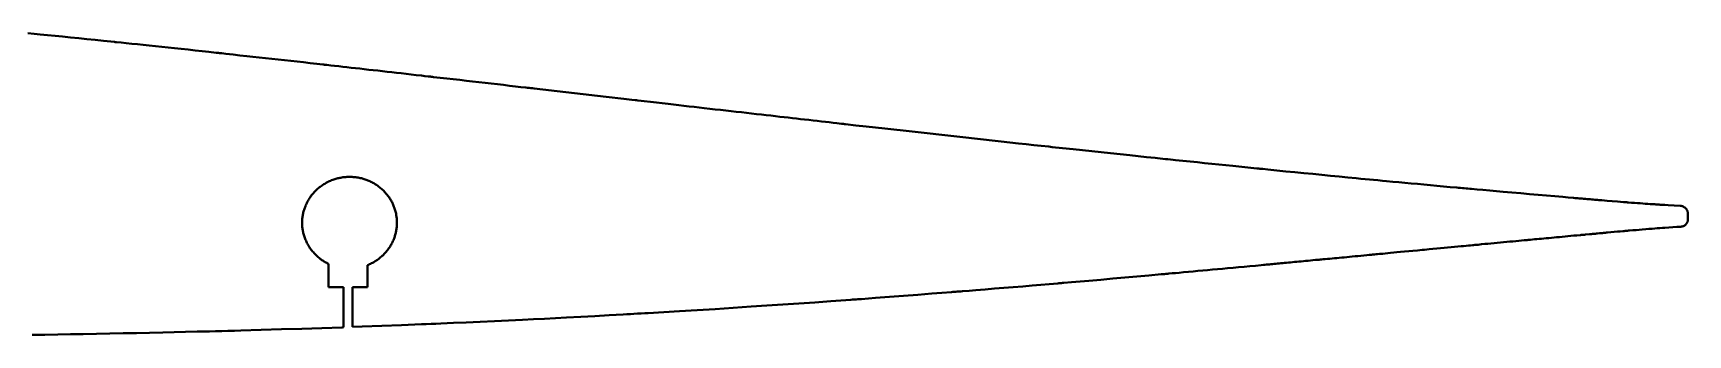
# Model space of a CAD drawing. Header units: millimetres. Extents: x -3 to 433, y 144 to 189.
# Drawn here: x 214.9 to 433.5, y 144 to 183.8 of the extents above; entities that cross this region are included whole.
import ezdxf

# ---------------------------------------------------------------- set-up
doc = ezdxf.new("R2010")
doc.units = ezdxf.units.MM
doc.layers.add('Geometries', color=7, linetype='Continuous')

msp = doc.modelspace()

# ---------------------------------------------------------------- linework, layer by layer
at = {"layer": 'Geometries', "linetype": 'Continuous', "lineweight": 40}
for p, q in [((214.15, 183.81), (214.97, 183.73)), ((214.97, 183.73), (215.79, 183.65)), ((215.79, 183.65), (216.76, 183.55)), ((216.76, 183.55), (217.75, 183.46)), ((217.75, 183.46), (218.74, 183.36)), ((218.74, 183.36), (219.81, 183.25)), ((219.81, 183.25), (220.89, 183.14)), ((220.89, 183.14), (221.97, 183.03)), ((221.97, 183.03), (223.06, 182.92)), ((223.06, 182.92), (224.15, 182.8)), ((224.15, 182.8), (225.12, 182.7)), ((225.12, 182.7), (225.55, 182.66)), ((225.55, 182.66), (225.62, 182.65)), ((225.62, 182.65), (225.69, 182.64)), ((225.69, 182.64), (225.75, 182.64)), ((225.75, 182.64), (225.82, 182.63)), ((225.82, 182.63), (225.88, 182.62)), ((225.88, 182.62), (226.5, 182.56)), ((226.5, 182.56), (227.13, 182.49)), ((227.13, 182.49), (227.88, 182.42)), ((227.88, 182.42), (228.63, 182.34)), ((228.63, 182.34), (229.39, 182.26)), ((229.39, 182.26), (230.2, 182.17)), ((230.2, 182.17), (231.03, 182.09)), ((231.03, 182.09), (231.86, 182)), ((231.86, 182), (232.69, 181.91)), ((232.69, 181.91), (233.53, 181.82)), ((233.53, 181.82), (234.43, 181.72)), ((234.43, 181.72), (235.34, 181.63)), ((235.34, 181.63), (236.25, 181.53)), ((236.25, 181.53), (237.17, 181.43)), ((237.17, 181.43), (238.09, 181.33)), ((238.09, 181.33), (239.03, 181.23)), ((239.03, 181.23), (239.14, 181.22)), ((239.14, 181.22), (239.25, 181.2)), ((239.25, 181.2), (239.36, 181.19)), ((239.36, 181.19), (239.47, 181.18)), ((239.47, 181.18), (239.58, 181.17)), ((239.58, 181.17), (239.68, 181.16)), ((239.68, 181.16), (239.78, 181.15)), ((239.78, 181.15), (240.32, 181.09)), ((240.32, 181.09), (240.81, 181.03)), ((240.81, 181.03), (241.3, 180.98)), ((241.3, 180.98), (242.18, 180.88)), ((242.18, 180.88), (243.07, 180.79)), ((243.07, 180.79), (243.89, 180.7)), ((243.89, 180.7), (244.71, 180.61)), ((244.71, 180.61), (245.54, 180.52)), ((245.54, 180.52), (246.37, 180.42)), ((246.37, 180.42), (247.21, 180.33)), ((247.21, 180.33), (248.05, 180.24)), ((248.05, 180.24), (248.89, 180.15)), ((248.89, 180.15), (249.73, 180.05)), ((249.73, 180.05), (250.58, 179.96)), ((250.58, 179.96), (251.45, 179.86)), ((251.45, 179.86), (252.33, 179.76)), ((252.33, 179.76), (253.11, 179.68)), ((253.11, 179.68), (253.2, 179.67)), ((253.2, 179.67), (253.28, 179.66)), ((253.28, 179.66), (253.36, 179.65)), ((253.36, 179.65), (253.43, 179.64)), ((253.43, 179.64), (253.51, 179.63)), ((253.51, 179.63), (253.58, 179.62)), ((253.58, 179.62), (253.65, 179.62)), ((253.65, 179.62), (254.17, 179.56)), ((254.17, 179.56), (254.69, 179.5)), ((254.69, 179.5), (255.23, 179.44)), ((255.23, 179.44), (255.76, 179.38)), ((255.76, 179.38), (256.32, 179.32)), ((256.32, 179.32), (256.88, 179.25)), ((256.88, 179.25), (257.45, 179.19)), ((257.45, 179.19), (258.02, 179.13)), ((258.02, 179.13), (258.6, 179.06)), ((258.6, 179.06), (259.19, 178.99)), ((259.19, 178.99), (259.79, 178.93)), ((259.79, 178.93), (260.39, 178.86)), ((260.39, 178.86), (261, 178.79)), ((261, 178.79), (261.61, 178.72)), ((261.61, 178.72), (262.23, 178.65)), ((262.23, 178.65), (262.86, 178.58)), ((262.86, 178.58), (263.5, 178.51)), ((263.5, 178.51), (264.14, 178.43)), ((264.14, 178.43), (264.8, 178.36)), ((264.8, 178.36), (265.48, 178.28)), ((265.48, 178.28), (266.16, 178.2)), ((266.16, 178.2), (266.61, 178.15)), ((266.61, 178.15), (267.06, 178.1)), ((267.06, 178.1), (267.16, 178.09)), ((267.16, 178.09), (267.26, 178.08)), ((267.26, 178.08), (267.35, 178.07)), ((267.35, 178.07), (267.45, 178.06)), ((267.45, 178.06), (267.55, 178.05)), ((267.55, 178.05), (267.64, 178.03)), ((267.64, 178.03), (267.74, 178.02)), ((267.74, 178.02), (268.62, 177.92)), ((268.62, 177.92), (269.5, 177.82)), ((269.5, 177.82), (270.37, 177.72)), ((270.37, 177.72), (271.23, 177.63)), ((271.23, 177.63), (272.09, 177.53)), ((272.09, 177.53), (272.92, 177.43)), ((272.92, 177.43), (273.75, 177.34)), ((273.75, 177.34), (274.57, 177.24)), ((274.57, 177.24), (275.39, 177.15)), ((275.39, 177.15), (276.2, 177.06)), ((276.2, 177.06), (277, 176.97)), ((277, 176.97), (277.8, 176.87)), ((277.8, 176.87), (278.59, 176.78)), ((278.59, 176.78), (279.28, 176.7)), ((279.28, 176.7), (279.96, 176.63)), ((279.96, 176.63), (280.18, 176.6)), ((280.18, 176.6), (280.39, 176.58)), ((280.39, 176.58), (280.61, 176.55)), ((280.61, 176.55), (280.82, 176.53)), ((280.82, 176.53), (281.05, 176.5)), ((281.05, 176.5), (290.56, 175.41)), ((290.56, 175.41), (292.91, 175.14)), ((292.91, 175.14), (293.94, 175.02)), ((293.94, 175.02), (294.39, 174.97)), ((294.39, 174.97), (294.58, 174.95)), ((294.58, 174.95), (294.74, 174.93)), ((294.74, 174.93), (294.8, 174.92)), ((294.8, 174.92), (295.6, 174.83)), ((295.6, 174.83), (296.4, 174.74)), ((296.4, 174.74), (297.2, 174.64)), ((297.2, 174.64), (297.98, 174.55)), ((297.98, 174.55), (298.76, 174.47)), ((298.76, 174.47), (299.46, 174.39)), ((299.46, 174.39), (300.15, 174.31)), ((300.15, 174.31), (300.84, 174.23)), ((300.84, 174.23), (301.52, 174.15)), ((301.52, 174.15), (302.2, 174.07)), ((302.2, 174.07), (302.87, 173.99)), ((302.87, 173.99), (303.53, 173.92)), ((303.53, 173.92), (304.26, 173.84)), ((304.26, 173.84), (304.97, 173.75)), ((304.97, 173.75), (305.68, 173.67)), ((305.68, 173.67), (306.38, 173.59)), ((306.38, 173.59), (307.07, 173.51)), ((307.07, 173.51), (307.76, 173.44)), ((307.76, 173.44), (308.44, 173.36)), ((308.44, 173.36), (309.11, 173.28)), ((309.11, 173.28), (309.77, 173.21)), ((309.77, 173.21), (310.43, 173.13)), ((310.43, 173.13), (311.07, 173.06)), ((311.07, 173.06), (311.7, 172.99)), ((311.7, 172.99), (312.32, 172.92)), ((312.32, 172.92), (312.94, 172.85)), ((312.94, 172.85), (313.5, 172.78)), ((313.5, 172.78), (314.06, 172.72)), ((314.06, 172.72), (314.61, 172.66)), ((314.61, 172.66), (315.16, 172.59)), ((315.16, 172.59), (315.69, 172.53)), ((315.69, 172.53), (316.23, 172.47)), ((316.23, 172.47), (316.75, 172.41)), ((316.75, 172.41), (317.33, 172.35)), ((317.33, 172.35), (317.89, 172.28)), ((317.89, 172.28), (318.45, 172.22)), ((318.45, 172.22), (319, 172.16)), ((319, 172.16), (319.54, 172.1)), ((319.54, 172.1), (320.04, 172.04)), ((320.04, 172.04), (320.54, 171.98)), ((320.54, 171.98), (321.03, 171.93)), ((321.03, 171.93), (321.34, 171.89)), ((321.34, 171.89), (321.66, 171.86)), ((321.66, 171.86), (321.93, 171.83)), ((321.93, 171.83), (322.05, 171.81)), ((322.05, 171.81), (322.14, 171.8)), ((322.14, 171.8), (322.18, 171.8)), ((322.18, 171.8), (323.55, 171.64)), ((323.55, 171.64), (324.91, 171.49)), ((324.91, 171.49), (326.14, 171.35)), ((326.14, 171.35), (327.37, 171.22)), ((327.37, 171.22), (328.59, 171.08)), ((328.59, 171.08), (329.8, 170.94)), ((329.8, 170.94), (331.01, 170.81)), ((331.01, 170.81), (332.18, 170.68)), ((332.18, 170.68), (333.36, 170.55)), ((333.36, 170.55), (334.53, 170.42)), ((334.53, 170.42), (335.69, 170.29)), ((335.69, 170.29), (336.88, 170.16)), ((336.88, 170.16), (338.06, 170.03)), ((338.06, 170.03), (339.24, 169.9)), ((339.24, 169.9), (340.42, 169.77)), ((340.42, 169.77), (341.58, 169.64)), ((341.58, 169.64), (342.74, 169.51)), ((342.74, 169.51), (343.9, 169.39)), ((343.9, 169.39), (345.05, 169.26)), ((345.05, 169.26), (346.05, 169.15)), ((346.05, 169.15), (347.05, 169.04)), ((347.05, 169.04), (348.05, 168.94)), ((348.05, 168.94), (349.04, 168.83)), ((349.04, 168.83), (349.48, 168.78)), ((349.48, 168.78), (349.94, 168.73)), ((349.94, 168.73), (350.4, 168.68)), ((350.4, 168.68), (350.86, 168.63)), ((350.86, 168.63), (351.32, 168.58)), ((351.32, 168.58), (351.78, 168.53)), ((351.78, 168.53), (352.25, 168.48)), ((352.25, 168.48), (353.48, 168.35)), ((353.48, 168.35), (354.72, 168.22)), ((354.72, 168.22), (355.96, 168.09)), ((355.96, 168.09), (357.21, 167.95)), ((357.21, 167.95), (358.47, 167.82)), ((358.47, 167.82), (359.73, 167.69)), ((359.73, 167.69), (360.85, 167.57)), ((360.85, 167.57), (361.97, 167.45)), ((361.97, 167.45), (363.09, 167.34)), ((363.09, 167.34), (363.42, 167.3)), ((363.42, 167.3), (363.77, 167.27)), ((363.77, 167.27), (364.11, 167.23)), ((364.11, 167.23), (364.45, 167.19)), ((364.45, 167.19), (364.78, 167.16)), ((364.78, 167.16), (365.12, 167.12)), ((365.12, 167.12), (365.46, 167.09)), ((365.46, 167.09), (365.8, 167.05)), ((365.8, 167.05), (366.76, 166.95)), ((366.76, 166.95), (367.73, 166.85)), ((367.73, 166.85), (368.68, 166.76)), ((368.68, 166.76), (369.63, 166.66)), ((369.63, 166.66), (370.57, 166.56)), ((370.57, 166.56), (371.5, 166.47)), ((371.5, 166.47), (372.43, 166.37)), ((372.43, 166.37), (373.35, 166.28)), ((373.35, 166.28), (374.15, 166.2)), ((374.15, 166.2), (374.95, 166.11)), ((374.95, 166.11), (375.74, 166.03)), ((375.74, 166.03), (376.53, 165.95)), ((376.53, 165.95), (376.66, 165.94)), ((376.66, 165.94), (376.79, 165.93)), ((376.79, 165.93), (376.92, 165.92)), ((376.92, 165.92), (377.04, 165.9)), ((377.04, 165.9), (377.17, 165.89)), ((377.17, 165.89), (377.31, 165.88)), ((377.31, 165.88), (377.97, 165.81)), ((377.97, 165.81), (379.15, 165.69)), ((379.15, 165.69), (380.35, 165.57)), ((380.35, 165.57), (381.55, 165.45)), ((381.55, 165.45), (382.75, 165.33)), ((382.75, 165.33), (383.93, 165.22)), ((383.93, 165.22), (385.11, 165.1)), ((385.11, 165.1), (386.26, 164.99)), ((386.26, 164.99), (387.4, 164.88)), ((387.4, 164.88), (388.54, 164.77)), ((388.54, 164.77), (389.67, 164.66)), ((389.67, 164.66), (390.25, 164.6)), ((390.25, 164.6), (390.83, 164.55)), ((390.83, 164.55), (391.4, 164.49)), ((391.4, 164.49), (391.96, 164.44)), ((391.96, 164.44), (392.53, 164.39)), ((392.53, 164.39), (393.11, 164.33)), ((393.11, 164.33), (393.68, 164.28)), ((393.68, 164.28), (394.48, 164.2)), ((394.48, 164.2), (395.28, 164.13)), ((395.28, 164.13), (396.09, 164.05)), ((396.09, 164.05), (396.91, 163.97)), ((396.91, 163.97), (397.75, 163.9)), ((397.75, 163.9), (398.6, 163.82)), ((398.6, 163.82), (399.46, 163.74)), ((399.46, 163.74), (400.32, 163.66)), ((400.32, 163.66), (401.19, 163.58)), ((401.19, 163.58), (402.06, 163.5)), ((402.06, 163.5), (402.94, 163.42)), ((402.94, 163.42), (403.19, 163.4)), ((403.19, 163.4), (403.43, 163.38)), ((403.43, 163.38), (403.68, 163.36)), ((403.68, 163.36), (403.92, 163.33)), ((403.92, 163.33), (404.17, 163.31)), ((404.17, 163.31), (404.41, 163.29)), ((404.41, 163.29), (404.66, 163.27)), ((404.66, 163.27), (404.9, 163.25)), ((404.9, 163.25), (405.66, 163.18)), ((405.66, 163.18), (406.4, 163.11)), ((406.4, 163.11), (407.29, 163.03)), ((407.29, 163.03), (408.18, 162.95)), ((408.18, 162.95), (409.06, 162.87)), ((409.06, 162.87), (410.23, 162.77)), ((410.23, 162.77), (411.4, 162.67)), ((411.4, 162.67), (412.56, 162.57)), ((412.56, 162.57), (413.71, 162.47)), ((413.71, 162.47), (414.8, 162.37)), ((414.8, 162.37), (415.89, 162.28)), ((415.89, 162.28), (416.96, 162.19)), ((416.96, 162.19), (417.67, 162.12)), ((417.67, 162.12), (418.37, 162.06)), ((418.37, 162.06), (418.57, 162.05)), ((418.57, 162.05), (418.63, 162.04)), ((418.63, 162.04), (418.67, 162.04)), ((418.67, 162.04), (418.71, 162.04)), ((418.71, 162.04), (418.75, 162.03)), ((418.75, 162.03), (418.93, 162.02)), ((418.93, 162.02), (419.1, 162)), ((419.1, 162), (419.3, 161.99)), ((419.3, 161.99), (419.5, 161.97)), ((419.5, 161.97), (419.69, 161.95)), ((419.69, 161.95), (419.93, 161.93)), ((419.93, 161.93), (420.15, 161.91)), ((420.15, 161.91), (420.37, 161.89)), ((420.37, 161.89), (420.58, 161.88)), ((420.58, 161.88), (420.79, 161.86)), ((420.79, 161.86), (420.98, 161.84)), ((420.98, 161.84), (421.18, 161.83)), ((421.18, 161.83), (421.36, 161.81)), ((421.36, 161.81), (421.55, 161.8)), ((421.55, 161.8), (421.72, 161.78)), ((421.72, 161.78), (421.83, 161.77)), ((421.83, 161.77), (421.94, 161.76)), ((421.94, 161.76), (421.97, 161.76)), ((421.97, 161.76), (421.99, 161.76)), ((421.99, 161.76), (422.02, 161.76)), ((422.02, 161.76), (422.05, 161.75)), ((422.05, 161.75), (422.08, 161.75)), ((422.08, 161.75), (422.11, 161.75)), ((422.11, 161.75), (422.81, 161.69)), ((422.81, 161.69), (423.49, 161.64)), ((423.49, 161.64), (424.17, 161.58)), ((424.17, 161.58), (424.58, 161.55)), ((424.58, 161.55), (424.98, 161.52)), ((424.98, 161.52), (425.07, 161.51)), ((425.07, 161.51), (425.16, 161.5)), ((425.16, 161.5), (425.25, 161.5)), ((425.25, 161.5), (425.34, 161.49)), ((425.34, 161.49), (425.43, 161.48)), ((425.43, 161.48), (425.52, 161.47)), ((425.52, 161.47), (425.62, 161.47)), ((425.62, 161.47), (426.03, 161.43)), ((426.03, 161.43), (426.43, 161.4)), ((426.43, 161.4), (426.83, 161.37)), ((426.83, 161.37), (427.17, 161.35)), ((427.17, 161.35), (427.51, 161.32)), ((427.51, 161.32), (427.85, 161.3)), ((427.85, 161.3), (428.18, 161.28)), ((428.18, 161.28), (428.5, 161.25)), ((428.5, 161.25), (428.82, 161.23)), ((428.82, 161.23), (428.95, 161.22)), ((428.95, 161.22), (429.09, 161.22)), ((429.09, 161.22), (429.24, 161.21)), ((429.24, 161.21), (429.38, 161.2)), ((429.38, 161.2), (429.53, 161.19)), ((429.53, 161.19), (429.67, 161.18)), ((429.67, 161.18), (429.82, 161.17)), ((429.82, 161.17), (429.96, 161.16)), ((429.96, 161.16), (430.42, 161.13)), ((430.42, 161.13), (430.87, 161.11)), ((430.87, 161.11), (431.67, 161.06)), ((431.67, 161.06), (432.46, 161.02)), ((432.46, 161.02), (432.46, 161.02)), ((432.46, 161.02), (432.54, 161.02)), ((432.54, 161.02), (432.62, 161)), ((432.62, 161), (432.7, 160.99)), ((432.7, 160.99), (432.77, 160.96)), ((432.77, 160.96), (432.84, 160.93)), ((432.84, 160.93), (432.92, 160.9)), ((432.92, 160.9), (432.98, 160.86)), ((432.98, 160.86), (433.05, 160.82)), ((433.05, 160.82), (433.11, 160.77)), ((433.11, 160.77), (433.17, 160.71)), ((433.17, 160.71), (433.22, 160.66)), ((433.22, 160.66), (433.27, 160.6)), ((433.27, 160.6), (433.32, 160.53)), ((433.32, 160.53), (433.36, 160.46)), ((433.36, 160.46), (433.39, 160.39)), ((433.39, 160.39), (433.42, 160.32)), ((433.42, 160.32), (433.44, 160.24)), ((433.44, 160.24), (433.46, 160.17)), ((433.46, 160.17), (433.47, 160.09)), ((433.47, 160.09), (433.48, 160.01)), ((433.48, 160.01), (433.48, 159.62)), ((433.48, 159.62), (433.48, 159.23)), ((422.09, 157.42), (421.81, 157.39)), ((422.21, 157.43), (422.09, 157.42)), ((422.33, 157.44), (422.21, 157.43)), ((422.46, 157.45), (422.33, 157.44)), ((422.58, 157.47), (422.46, 157.45)), ((422.71, 157.48), (422.58, 157.47)), ((422.84, 157.49), (422.71, 157.48)), ((423.29, 157.53), (422.84, 157.49)), ((423.73, 157.57), (423.29, 157.53)), ((424.17, 157.61), (423.73, 157.57)), ((424.53, 157.64), (424.17, 157.61)), ((424.89, 157.67), (424.53, 157.64)), ((425.04, 157.69), (424.89, 157.67)), ((425.19, 157.7), (425.04, 157.69)), ((425.34, 157.71), (425.19, 157.7)), ((425.48, 157.73), (425.34, 157.71)), ((425.63, 157.74), (425.48, 157.73)), ((425.78, 157.75), (425.63, 157.74)), ((426.21, 157.79), (425.78, 157.75)), ((426.63, 157.82), (426.21, 157.79)), ((427.06, 157.86), (426.63, 157.82)), ((427.43, 157.89), (427.06, 157.86)), ((427.91, 157.93), (427.43, 157.89)), ((428.34, 157.97), (427.91, 157.93)), ((428.76, 158), (428.34, 157.97)), ((429.09, 158.02), (428.76, 158)), ((429.43, 158.05), (429.09, 158.02)), ((429.77, 158.08), (429.43, 158.05)), ((430.11, 158.1), (429.77, 158.08)), ((430.45, 158.13), (430.11, 158.1)), ((430.98, 158.16), (430.45, 158.13)), ((431.51, 158.2), (430.98, 158.16)), ((432.03, 158.23), (431.51, 158.2)), ((432.54, 158.26), (432.03, 158.23)), ((432.62, 158.27), (432.54, 158.26)), ((432.54, 158.26), (432.54, 158.26)), ((432.69, 158.28), (432.62, 158.27)), ((432.76, 158.3), (432.69, 158.28)), ((432.83, 158.32), (432.76, 158.3)), ((432.9, 158.35), (432.83, 158.32)), ((432.97, 158.38), (432.9, 158.35)), ((433.03, 158.42), (432.97, 158.38)), ((433.1, 158.46), (433.03, 158.42)), ((433.15, 158.51), (433.1, 158.46)), ((433.21, 158.56), (433.15, 158.51)), ((433.26, 158.62), (433.21, 158.56)), ((433.3, 158.67), (433.26, 158.62)), ((433.34, 158.74), (433.3, 158.67)), ((433.38, 158.8), (433.34, 158.74)), ((433.41, 158.87), (433.38, 158.8)), ((433.43, 158.94), (433.41, 158.87)), ((433.45, 159.01), (433.43, 158.94)), ((433.47, 159.08), (433.45, 159.01)), ((433.48, 159.16), (433.47, 159.08)), ((433.48, 159.23), (433.48, 159.16)), ((398.98, 155.25), (398.67, 155.22)), ((399.29, 155.28), (398.98, 155.25)), ((399.8, 155.33), (399.29, 155.28)), ((400.29, 155.38), (399.8, 155.33)), ((400.78, 155.42), (400.29, 155.38)), ((401.26, 155.47), (400.78, 155.42)), ((401.74, 155.51), (401.26, 155.47)), ((402.19, 155.56), (401.74, 155.51)), ((402.65, 155.6), (402.19, 155.56)), ((403.09, 155.64), (402.65, 155.6)), ((403.53, 155.68), (403.09, 155.64)), ((403.85, 155.71), (403.53, 155.68)), ((404.17, 155.74), (403.85, 155.71)), ((404.48, 155.77), (404.17, 155.74)), ((404.74, 155.8), (404.48, 155.77)), ((405, 155.82), (404.74, 155.8)), ((405.14, 155.84), (405, 155.82)), ((405.31, 155.85), (405.14, 155.84)), ((405.77, 155.89), (405.31, 155.85)), ((406.2, 155.94), (405.77, 155.89)), ((406.63, 155.98), (406.2, 155.94)), ((407.05, 156.01), (406.63, 155.98)), ((407.46, 156.05), (407.05, 156.01)), ((407.87, 156.09), (407.46, 156.05)), ((408.27, 156.13), (407.87, 156.09)), ((408.7, 156.17), (408.27, 156.13)), ((409.12, 156.21), (408.7, 156.17)), ((409.54, 156.25), (409.12, 156.21)), ((409.94, 156.29), (409.54, 156.25)), ((410.35, 156.33), (409.94, 156.29)), ((410.74, 156.36), (410.35, 156.33)), ((411.13, 156.4), (410.74, 156.36)), ((411.49, 156.43), (411.13, 156.4)), ((411.84, 156.47), (411.49, 156.43)), ((411.96, 156.48), (411.84, 156.47)), ((412.06, 156.49), (411.96, 156.48)), ((412.16, 156.5), (412.06, 156.49)), ((412.26, 156.5), (412.16, 156.5)), ((412.36, 156.51), (412.26, 156.5)), ((412.46, 156.52), (412.36, 156.51)), ((412.57, 156.53), (412.46, 156.52)), ((412.67, 156.54), (412.57, 156.53)), ((412.95, 156.57), (412.67, 156.54)), ((413.23, 156.6), (412.95, 156.57)), ((413.52, 156.62), (413.23, 156.6)), ((413.82, 156.65), (413.52, 156.62)), ((414.13, 156.68), (413.82, 156.65)), ((414.45, 156.71), (414.13, 156.68)), ((414.77, 156.74), (414.45, 156.71)), ((415.1, 156.77), (414.77, 156.74)), ((415.44, 156.8), (415.1, 156.77)), ((415.79, 156.83), (415.44, 156.8)), ((416.14, 156.87), (415.79, 156.83)), ((416.5, 156.9), (416.14, 156.87)), ((416.87, 156.94), (416.5, 156.9)), ((417.25, 156.97), (416.87, 156.94)), ((417.63, 157.01), (417.25, 156.97)), ((418.02, 157.04), (417.63, 157.01)), ((418.41, 157.08), (418.02, 157.04)), ((418.81, 157.11), (418.41, 157.08)), ((419.3, 157.16), (418.81, 157.11)), ((419.4, 157.17), (419.3, 157.16)), ((419.48, 157.18), (419.4, 157.17)), ((419.56, 157.18), (419.48, 157.18)), ((419.63, 157.19), (419.56, 157.18)), ((419.7, 157.2), (419.63, 157.19)), ((419.76, 157.2), (419.7, 157.2)), ((419.81, 157.21), (419.76, 157.2)), ((419.86, 157.21), (419.81, 157.21)), ((419.9, 157.22), (419.86, 157.21)), ((419.94, 157.22), (419.9, 157.22)), ((419.96, 157.22), (419.94, 157.22)), ((419.99, 157.22), (419.96, 157.22)), ((420.48, 157.27), (419.99, 157.22)), ((420.61, 157.28), (420.48, 157.27)), ((420.75, 157.29), (420.61, 157.28)), ((420.88, 157.31), (420.75, 157.29)), ((421.01, 157.32), (420.88, 157.31)), ((421.14, 157.33), (421.01, 157.32)), ((421.27, 157.34), (421.14, 157.33)), ((421.4, 157.36), (421.27, 157.34)), ((421.53, 157.37), (421.4, 157.36)), ((421.81, 157.39), (421.53, 157.37)), ((253.87, 150.29), (253.87, 153.37)), ((259.05, 153.2), (259.05, 150.29)), ((375.6, 153.05), (374.86, 152.98)), ((376.36, 153.12), (375.6, 153.05)), ((377.12, 153.19), (376.36, 153.12)), ((377.42, 153.22), (377.12, 153.19)), ((377.6, 153.24), (377.42, 153.22)), ((377.82, 153.26), (377.6, 153.24)), ((378, 153.28), (377.82, 153.26)), ((378.2, 153.29), (378, 153.28)), ((378.4, 153.31), (378.2, 153.29)), ((378.6, 153.33), (378.4, 153.31)), ((378.81, 153.35), (378.6, 153.33)), ((379.02, 153.37), (378.81, 153.35)), ((379.25, 153.39), (379.02, 153.37)), ((379.47, 153.41), (379.25, 153.39)), ((379.71, 153.44), (379.47, 153.41)), ((379.95, 153.46), (379.71, 153.44)), ((380.19, 153.48), (379.95, 153.46)), ((380.45, 153.5), (380.19, 153.48)), ((380.71, 153.53), (380.45, 153.5)), ((380.97, 153.55), (380.71, 153.53)), ((381.24, 153.58), (380.97, 153.55)), ((381.52, 153.61), (381.24, 153.58)), ((381.8, 153.63), (381.52, 153.61)), ((382.09, 153.66), (381.8, 153.63)), ((382.38, 153.69), (382.09, 153.66)), ((382.68, 153.71), (382.38, 153.69)), ((382.98, 153.74), (382.68, 153.71)), ((383.3, 153.77), (382.98, 153.74)), ((383.62, 153.8), (383.3, 153.77)), ((383.94, 153.83), (383.62, 153.8)), ((384.28, 153.87), (383.94, 153.83)), ((384.62, 153.9), (384.28, 153.87)), ((384.76, 153.91), (384.62, 153.9)), ((384.91, 153.93), (384.76, 153.91)), ((385.09, 153.94), (384.91, 153.93)), ((385.28, 153.96), (385.09, 153.94)), ((385.56, 153.99), (385.28, 153.96)), ((385.86, 154.02), (385.56, 153.99)), ((386.16, 154.04), (385.86, 154.02)), ((386.46, 154.07), (386.16, 154.04)), ((386.77, 154.1), (386.46, 154.07)), ((387.09, 154.13), (386.77, 154.1)), ((387.41, 154.16), (387.09, 154.13)), ((387.74, 154.19), (387.41, 154.16)), ((388.08, 154.22), (387.74, 154.19)), ((388.43, 154.26), (388.08, 154.22)), ((388.78, 154.29), (388.43, 154.26)), ((389.14, 154.32), (388.78, 154.29)), ((389.51, 154.36), (389.14, 154.32)), ((389.88, 154.39), (389.51, 154.36)), ((390.26, 154.43), (389.88, 154.39)), ((390.65, 154.47), (390.26, 154.43)), ((391.05, 154.5), (390.65, 154.47)), ((391.36, 154.53), (391.05, 154.5)), ((391.52, 154.55), (391.36, 154.53)), ((391.54, 154.55), (391.52, 154.55)), ((391.6, 154.56), (391.54, 154.55)), ((391.69, 154.57), (391.6, 154.56)), ((391.8, 154.58), (391.69, 154.57)), ((391.93, 154.59), (391.8, 154.58)), ((392.09, 154.6), (391.93, 154.59)), ((392.28, 154.62), (392.09, 154.6)), ((392.49, 154.64), (392.28, 154.62)), ((392.74, 154.66), (392.49, 154.64)), ((393.16, 154.7), (392.74, 154.66)), ((393.48, 154.73), (393.16, 154.7)), ((393.83, 154.77), (393.48, 154.73)), ((394.2, 154.8), (393.83, 154.77)), ((394.61, 154.84), (394.2, 154.8)), ((395.04, 154.88), (394.61, 154.84)), ((395.53, 154.93), (395.04, 154.88)), ((396.05, 154.98), (395.53, 154.93)), ((396.61, 155.03), (396.05, 154.98)), ((397.16, 155.08), (396.61, 155.03)), ((397.74, 155.14), (397.16, 155.08)), ((398.38, 155.2), (397.74, 155.14)), ((398.67, 155.22), (398.38, 155.2)), ((352.03, 150.94), (351.02, 150.85)), ((353.19, 151.04), (352.03, 150.94)), ((354.35, 151.14), (353.19, 151.04)), ((355.92, 151.27), (354.35, 151.14)), ((357.5, 151.41), (355.92, 151.27)), ((359.08, 151.55), (357.5, 151.41)), ((360.67, 151.69), (359.08, 151.55)), ((362.27, 151.83), (360.67, 151.69)), ((363.88, 151.98), (362.27, 151.83)), ((364.04, 151.99), (363.88, 151.98)), ((364.2, 152.01), (364.04, 151.99)), ((364.34, 152.02), (364.2, 152.01)), ((364.49, 152.03), (364.34, 152.02)), ((364.63, 152.05), (364.49, 152.03)), ((364.78, 152.06), (364.63, 152.05)), ((364.92, 152.07), (364.78, 152.06)), ((365.36, 152.11), (364.92, 152.07)), ((365.8, 152.15), (365.36, 152.11)), ((366.25, 152.19), (365.8, 152.15)), ((366.86, 152.25), (366.25, 152.19)), ((367.48, 152.3), (366.86, 152.25)), ((368.1, 152.36), (367.48, 152.3)), ((368.74, 152.42), (368.1, 152.36)), ((369.38, 152.48), (368.74, 152.42)), ((370.02, 152.54), (369.38, 152.48)), ((370.67, 152.6), (370.02, 152.54)), ((371.33, 152.66), (370.67, 152.6)), ((372, 152.72), (371.33, 152.66)), ((372.67, 152.78), (372, 152.72)), ((373.39, 152.85), (372.67, 152.78)), ((374.12, 152.91), (373.39, 152.85)), ((374.86, 152.98), (374.12, 152.91)), ((255.86, 150.29), (253.87, 150.29)), ((255.86, 144.99), (255.86, 150.29)), ((257.06, 150.29), (257.06, 145.03)), ((259.05, 150.29), (257.06, 150.29)), ((323.59, 148.67), (323.36, 148.65)), ((323.83, 148.69), (323.59, 148.67)), ((324.07, 148.71), (323.83, 148.69)), ((324.31, 148.72), (324.07, 148.71)), ((326.14, 148.86), (324.31, 148.72)), ((327.99, 149), (326.14, 148.86)), ((329.85, 149.14), (327.99, 149)), ((331.72, 149.28), (329.85, 149.14)), ((333.6, 149.43), (331.72, 149.28)), ((334.9, 149.53), (333.6, 149.43)), ((336.2, 149.63), (334.9, 149.53)), ((336.38, 149.65), (336.2, 149.63)), ((336.56, 149.66), (336.38, 149.65)), ((336.74, 149.67), (336.56, 149.66)), ((336.92, 149.69), (336.74, 149.67)), ((337.09, 149.7), (336.92, 149.69)), ((337.27, 149.72), (337.09, 149.7)), ((337.44, 149.73), (337.27, 149.72)), ((337.62, 149.74), (337.44, 149.73)), ((338.51, 149.82), (337.62, 149.74)), ((339.41, 149.89), (338.51, 149.82)), ((340.63, 149.99), (339.41, 149.89)), ((341.86, 150.09), (340.63, 149.99)), ((343.1, 150.19), (341.86, 150.09)), ((344.34, 150.29), (343.1, 150.19)), ((345.6, 150.39), (344.34, 150.29)), ((346.86, 150.5), (345.6, 150.39)), ((347.97, 150.59), (346.86, 150.5)), ((349.09, 150.69), (347.97, 150.59)), ((350.22, 150.78), (349.09, 150.69)), ((350.38, 150.8), (350.22, 150.78)), ((350.54, 150.81), (350.38, 150.8)), ((350.7, 150.83), (350.54, 150.81)), ((350.86, 150.84), (350.7, 150.83)), ((351.02, 150.85), (350.86, 150.84)), ((290.94, 146.57), (289.06, 146.47)), ((292.82, 146.68), (290.94, 146.57)), ((293.29, 146.71), (292.82, 146.68)), ((293.76, 146.73), (293.29, 146.71)), ((294.24, 146.76), (293.76, 146.73)), ((294.71, 146.79), (294.24, 146.76)), ((295.19, 146.81), (294.71, 146.79)), ((295.66, 146.84), (295.19, 146.81)), ((296.12, 146.87), (295.66, 146.84)), ((298.18, 146.99), (296.12, 146.87)), ((300.25, 147.11), (298.18, 146.99)), ((302.6, 147.26), (300.25, 147.11)), ((304.96, 147.4), (302.6, 147.26)), ((307.33, 147.55), (304.96, 147.4)), ((309.7, 147.71), (307.33, 147.55)), ((311.8, 147.85), (309.7, 147.71)), ((313.91, 147.99), (311.8, 147.85)), ((316.02, 148.13), (313.91, 147.99)), ((318.14, 148.28), (316.02, 148.13)), ((320.26, 148.43), (318.14, 148.28)), ((321.57, 148.52), (320.26, 148.43)), ((322.88, 148.62), (321.57, 148.52)), ((323.12, 148.64), (322.88, 148.62)), ((323.36, 148.65), (323.12, 148.64)), ((231.97, 144.3), (230.24, 144.26)), ((233.49, 144.33), (231.97, 144.3)), ((235, 144.37), (233.49, 144.33)), ((236.51, 144.41), (235, 144.37)), ((237.33, 144.43), (236.51, 144.41)), ((238.15, 144.45), (237.33, 144.43)), ((238.97, 144.47), (238.15, 144.45)), ((239.79, 144.49), (238.97, 144.47)), ((240.6, 144.51), (239.79, 144.49)), ((241.45, 144.54), (240.6, 144.51)), ((242.29, 144.56), (241.45, 144.54)), ((244.98, 144.64), (242.29, 144.56)), ((247.66, 144.72), (244.98, 144.64)), ((250.34, 144.8), (247.66, 144.72)), ((253.01, 144.89), (250.34, 144.8)), ((255.69, 144.98), (253.01, 144.89)), ((255.86, 144.99), (255.69, 144.98)), ((258.31, 145.08), (257.06, 145.03)), ((260.92, 145.17), (258.31, 145.08)), ((263.54, 145.28), (260.92, 145.17)), ((266.15, 145.38), (263.54, 145.28)), ((266.79, 145.41), (266.15, 145.38)), ((267.43, 145.43), (266.79, 145.41)), ((268.08, 145.46), (267.43, 145.43)), ((268.73, 145.49), (268.08, 145.46)), ((270.39, 145.56), (268.73, 145.49)), ((272.05, 145.63), (270.39, 145.56)), ((273.93, 145.72), (272.05, 145.63)), ((275.8, 145.8), (273.93, 145.72)), ((277.66, 145.89), (275.8, 145.8)), ((279.52, 145.98), (277.66, 145.89)), ((280.97, 146.05), (279.52, 145.98)), ((282.42, 146.12), (280.97, 146.05)), ((283.88, 146.2), (282.42, 146.12)), ((285.33, 146.27), (283.88, 146.2)), ((287.2, 146.37), (285.33, 146.27)), ((289.06, 146.47), (287.2, 146.37)), ((216.42, 144.01), (214.73, 143.99)), ((218.11, 144.04), (216.42, 144.01)), ((219.79, 144.06), (218.11, 144.04)), ((221.46, 144.09), (219.79, 144.06)), ((223.23, 144.12), (221.46, 144.09)), ((224.99, 144.16), (223.23, 144.12)), ((226.75, 144.19), (224.99, 144.16)), ((228.5, 144.22), (226.75, 144.19)), ((230.24, 144.26), (228.5, 144.22))]:
    msp.add_line(p, q, dxfattribs=at)
at = {"layer": 'Geometries', "linetype": 'Continuous', "lineweight": 40, "flags": 128}
msp.add_lwpolyline([(253.87, 153.37), (253.76, 153.42), (253.65, 153.48), (253.53, 153.54), (253.42, 153.6), (253.32, 153.67), (253.21, 153.73), (253.11, 153.8), (253.01, 153.86), (252.92, 153.93), (252.82, 154), (252.73, 154.07), (252.63, 154.15), (252.53, 154.23), (252.43, 154.32), (252.33, 154.41), (252.24, 154.49), (252.15, 154.58), (252.06, 154.67), (251.97, 154.77), (251.88, 154.88), (251.78, 154.99), (251.69, 155.1), (251.6, 155.21), (251.52, 155.33), (251.43, 155.45), (251.35, 155.57), (251.28, 155.68), (251.22, 155.79), (251.15, 155.9), (251.09, 156.02), (251.03, 156.13), (250.97, 156.25), (250.91, 156.38), (250.85, 156.51), (250.8, 156.64), (250.75, 156.78), (250.7, 156.91), (250.66, 157.04), (250.62, 157.18), (250.58, 157.31), (250.55, 157.45), (250.52, 157.57), (250.5, 157.69), (250.47, 157.82), (250.46, 157.94), (250.44, 158.07), (250.42, 158.19), (250.41, 158.32), (250.4, 158.44), (250.4, 158.57), (250.4, 158.7), (250.4, 158.82), (250.4, 158.95), (250.4, 159.08), (250.41, 159.2), (250.42, 159.33), (250.43, 159.46), (250.45, 159.59), (250.47, 159.73), (250.5, 159.86), (250.52, 160), (250.55, 160.13), (250.59, 160.26), (250.62, 160.38), (250.66, 160.5), (250.69, 160.62), (250.73, 160.74), (250.78, 160.86), (250.82, 160.97), (250.86, 161.08), (250.91, 161.18), (250.96, 161.29), (251.01, 161.39), (251.06, 161.5), (251.12, 161.61), (251.18, 161.72), (251.25, 161.83), (251.32, 161.94), (251.38, 162.05), (251.46, 162.15), (251.53, 162.25), (251.61, 162.36), (251.69, 162.47), (251.79, 162.58), (251.88, 162.69), (251.98, 162.8), (252.08, 162.91), (252.18, 163.01), (252.28, 163.11), (252.38, 163.2), (252.48, 163.29), (252.58, 163.38), (252.68, 163.46), (252.79, 163.54), (252.9, 163.62), (253.02, 163.7), (253.14, 163.79), (253.26, 163.86), (253.38, 163.94), (253.51, 164.01), (253.63, 164.08), (253.76, 164.15), (253.89, 164.21), (254.02, 164.27), (254.16, 164.33), (254.29, 164.39), (254.43, 164.44), (254.57, 164.49), (254.71, 164.54), (254.85, 164.58), (254.99, 164.62), (255.12, 164.65), (255.25, 164.68), (255.38, 164.71), (255.51, 164.73), (255.64, 164.76), (255.77, 164.78), (255.9, 164.79), (256.03, 164.81), (256.17, 164.82), (256.31, 164.83), (256.45, 164.83), (256.59, 164.84), (256.73, 164.84), (256.88, 164.83), (257, 164.83), (257.13, 164.82), (257.26, 164.81), (257.39, 164.8), (257.51, 164.78), (257.64, 164.76), (257.79, 164.74), (257.93, 164.71), (258.08, 164.68), (258.22, 164.65), (258.35, 164.62), (258.47, 164.58), (258.6, 164.54), (258.72, 164.5), (258.85, 164.46), (258.97, 164.42), (259.09, 164.37), (259.21, 164.32), (259.34, 164.26), (259.48, 164.2), (259.61, 164.13), (259.74, 164.06), (259.86, 163.99), (259.99, 163.92), (260.11, 163.84), (260.23, 163.77), (260.34, 163.69), (260.44, 163.61), (260.55, 163.53), (260.65, 163.45), (260.76, 163.37), (260.87, 163.27), (260.98, 163.18), (261.08, 163.08), (261.18, 162.98), (261.28, 162.87), (261.38, 162.77), (261.47, 162.66), (261.56, 162.56), (261.65, 162.45), (261.73, 162.35), (261.81, 162.24), (261.88, 162.14), (261.95, 162.03), (262.02, 161.93), (262.08, 161.82), (262.15, 161.71), (262.21, 161.6), (262.27, 161.49), (262.33, 161.37), (262.38, 161.26), (262.43, 161.14), (262.48, 161.02), (262.53, 160.9), (262.57, 160.78), (262.62, 160.66), (262.66, 160.53), (262.7, 160.4), (262.73, 160.27), (262.77, 160.14), (262.8, 160.01), (262.82, 159.87), (262.84, 159.75), (262.86, 159.62), (262.88, 159.5), (262.89, 159.38), (262.9, 159.26), (262.91, 159.13), (262.92, 159.02), (262.92, 158.9), (262.92, 158.79), (262.92, 158.67), (262.92, 158.56), (262.91, 158.43), (262.9, 158.31), (262.89, 158.18), (262.88, 158.05), (262.86, 157.93), (262.84, 157.81), (262.82, 157.68), (262.79, 157.56), (262.76, 157.44), (262.73, 157.31), (262.7, 157.19), (262.66, 157.07), (262.63, 156.95), (262.59, 156.84), (262.54, 156.72), (262.5, 156.6), (262.45, 156.48), (262.39, 156.36), (262.34, 156.24), (262.28, 156.12), (262.22, 156.01), (262.16, 155.89), (262.08, 155.77), (262.01, 155.65), (261.93, 155.53), (261.85, 155.41), (261.77, 155.29), (261.68, 155.18), (261.59, 155.07), (261.5, 154.96), (261.41, 154.85), (261.33, 154.76), (261.24, 154.66), (261.15, 154.57), (261.06, 154.48), (260.96, 154.4), (260.87, 154.31), (260.77, 154.23), (260.67, 154.15), (260.57, 154.07), (260.47, 153.99), (260.36, 153.91), (260.25, 153.84), (260.15, 153.77), (260.04, 153.7), (259.92, 153.63), (259.81, 153.56), (259.69, 153.49), (259.56, 153.43), (259.44, 153.37), (259.31, 153.31), (259.18, 153.25), (259.05, 153.2)], dxfattribs=at)

doc.saveas('drawing.dxf')
